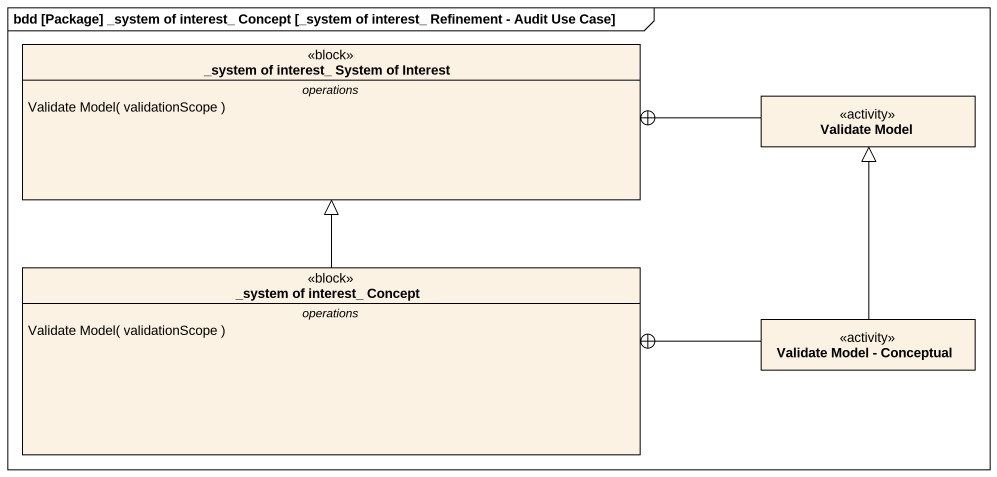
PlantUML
@startuml
mainframe bdd [Package] _system of interest_ Concept [_system of interest_ Refinement - Audit Use Case]
hide circle
hide empty members
class "_system of interest_ System of Interest" as system_of_interest_System <<block>> {
  -- operations --
  Validate Model( validationScope )
}
class "Validate Model" as Validate_Model <<activity>>
class "_system of interest_ Concept" as system_of_interest_Concept <<block>> {
  -- operations --
  Validate Model( validationScope )
}
class "Validate Model - Conceptual" as Validate_Model_Conceptual <<activity>>
Validate_Model -left-+ system_of_interest_System
system_of_interest_Concept -up-|> system_of_interest_System
Validate_Model_Conceptual -up-|> Validate_Model
Validate_Model_Conceptual -left-+ system_of_interest_Concept
@enduml
